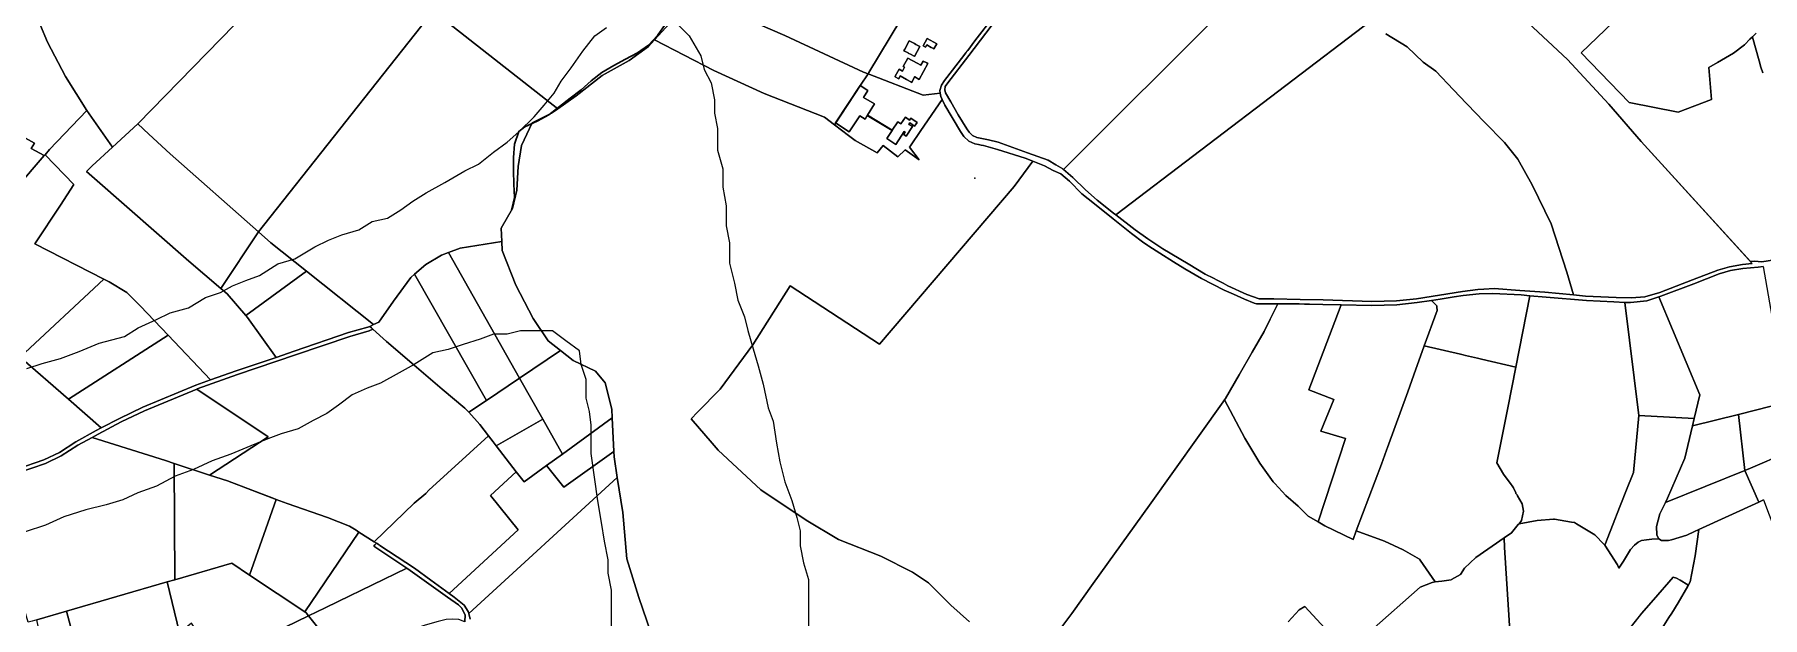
# Model space of a CAD drawing. Header units: metres. Extents: x 3 to 1027712, y 40 to 4430649.
# Drawn here: x 505196 to 506501, y 4410163 to 4410603 of the extents above; entities that cross this region are included whole.
import ezdxf

# ---------------------------------------------------------------- set-up
doc = ezdxf.new("R2010")
doc.units = ezdxf.units.M
doc.header["$MEASUREMENT"] = 0
doc.layers.add('A.ES.SDGC.CP.07003.cadastralparcel — CadastralParcel', color=1, linetype='Continuous')
doc.layers.add('Habitats_5_km', color=7, linetype='Continuous', lineweight=9, true_color=0xbefad2)
doc.layers.add('Rios_5_km', color=4, linetype='Continuous', lineweight=30)
doc.layers.add('Yacimientos_arqueologicos', color=7, linetype='Continuous', true_color=0x160844)

msp = doc.modelspace()

# ---------------------------------------------------------------- linework, layer by layer
at = {"layer": 'A.ES.SDGC.CP.07003.cadastralparcel — CadastralParcel', "color": 7, "linetype": 'Continuous', "flags": 128}
for points in [[(505591.2, 4410547.2), (505499.1, 4410619.4), (505623.3, 4410782), (505624.4, 4410783.5), (505625.9, 4410782.4), (505627.6, 4410781), (505653.5, 4410760.9), (505679.9, 4410737.4), (505735, 4410685.4), (505722.2, 4410669.9), (505698.7, 4410641.4), (505697, 4410639.2), (505693.2, 4410634.3), (505678.3, 4410614.6), (505664.1, 4410599.2), (505659.6, 4410594.3), (505645, 4410583.7), (505624.6, 4410572.3), (505605.1, 4410556.9), (505591.2, 4410547.2)], [(505712.4, 4410624.2), (505693.2, 4410634.3), (505697, 4410639.2), (505698.7, 4410641.4), (505722.2, 4410669.9), (505735, 4410685.4), (505741, 4410692.6), (505759.3, 4410706.2), (505903.8, 4410708.4), (505905.8, 4410708.4), (505888.6, 4410678.2), (505860, 4410630.7), (505850.2, 4410614.6), (505825.9, 4410574.5), (505825.3, 4410573.6), (505821.9, 4410574.9), (505762.4, 4410602.4), (505712.4, 4410624.2)], [(505282.3, 4410528.1), (505274, 4410535.8), (505357.4, 4410621.2), (505395.4, 4410660.2), (505406.2, 4410671.2), (505406.7, 4410671.9), (505415.5, 4410684.8), (505497.1, 4410620.9), (505365.3, 4410454.2), (505298.4, 4410513.2), (505282.3, 4410528.1)], [(506117.4, 4410645.5), (506122.5, 4410642.7), (506144.2, 4410635.6), (506157.9, 4410630.7), (506169.3, 4410628), (506175.6, 4410626.1), (506204.9, 4410613.7), (506012.4, 4410467), (506010.7, 4410468.3), (505998.3, 4410478.1), (505989.4, 4410486), (505980, 4410495.3), (505972.9, 4410501.4), (505979.4, 4410507.9), (506088.1, 4410616.3), (506117.4, 4410645.5)], [(505708.8, 4410576.1), (505664.1, 4410599.2), (505678.3, 4410614.6), (505693.2, 4410634.3), (505712.4, 4410624.2), (505762.4, 4410602.4), (505821.9, 4410574.9), (505825.3, 4410573.6), (505819.7, 4410565.1), (505800, 4410535.1), (505792.5, 4410540.8), (505746.8, 4410558.6), (505708.8, 4410576.1)], [(505374.6, 4410446), (505365.3, 4410454.2), (505497.1, 4410620.9), (505499.1, 4410619.4), (505591.2, 4410547.2), (505586.4, 4410543.9), (505571.8, 4410536.6), (505563.6, 4410519.5), (505561.1, 4410503.5), (505560.3, 4410485.7), (505557, 4410471.8), (505548.4, 4410457.1), (505548.8, 4410446.9), (505517.4, 4410442), (505508.5, 4410438.6), (505503.4, 4410436.7), (505491.4, 4410429.7), (505483, 4410422.3), (505480.1, 4410419.8), (505467.1, 4410401.9), (505455.9, 4410386.1), (505452, 4410384.2), (505401.4, 4410424.6), (505374.6, 4410446)], [(505855.5, 4410589.3), (505852.4, 4410590.9), (505853, 4410592.1), (505856.4, 4410598.5), (505856.4, 4410598.5), (505860.3, 4410596.4), (505861.5, 4410595.7), (505864.3, 4410594.3), (505864.4, 4410594.3), (505860.4, 4410586.7), (505860.1, 4410586.8), (505857.5, 4410588.3), (505857.4, 4410588.3), (505856.2, 4410588.9), (505855.7, 4410589.2), (505855.5, 4410589.3)], [(505852.4, 4410590.9), (505855.5, 4410589.3), (505855.7, 4410589.2), (505856.2, 4410588.9), (505857.4, 4410588.3), (505857.5, 4410588.3), (505860.1, 4410586.8), (505860.4, 4410586.7), (505864.4, 4410594.3), (505864.3, 4410594.3), (505861.5, 4410595.7), (505860.3, 4410596.4), (505856.4, 4410598.5), (505856.4, 4410598.5), (505853, 4410592.1), (505852.4, 4410590.9)], [(505873, 4410593.5), (505869.7, 4410595.4), (505868.7, 4410593.7), (505867, 4410594.6), (505869.9, 4410600.3), (505877.2, 4410596.2), (505875.1, 4410592.4), (505873.3, 4410593.4), (505873, 4410593.5)], [(505867, 4410594.6), (505868.7, 4410593.7), (505869.7, 4410595.4), (505873, 4410593.5), (505873.3, 4410593.4), (505875.1, 4410592.4), (505877.2, 4410596.2), (505869.9, 4410600.3), (505867, 4410594.6)], [(505848.5, 4410569.8), (505845.7, 4410571.4), (505845.9, 4410571.7), (505848.9, 4410577.1), (505851.4, 4410575.7), (505852.9, 4410578.5), (505851.9, 4410579.1), (505855.4, 4410585.4), (505862.3, 4410581.6), (505865.2, 4410580), (505867, 4410583.2), (505869.7, 4410581.8), (505870.5, 4410581.4), (505863.9, 4410569.3), (505860.7, 4410571.2), (505860.5, 4410571.2), (505858.3, 4410567.1), (505857.7, 4410567.4), (505854.3, 4410569.2), (505854.4, 4410569.4), (505849.7, 4410572), (505848.7, 4410570.2), (505848.5, 4410569.8)], [(505848.5, 4410569.8), (505848.7, 4410570.2), (505849.7, 4410572), (505854.4, 4410569.4), (505854.3, 4410569.2), (505857.7, 4410567.4), (505858.3, 4410567.1), (505860.5, 4410571.2), (505860.7, 4410571.2), (505863.9, 4410569.3), (505870.5, 4410581.4), (505869.7, 4410581.8), (505867, 4410583.2), (505865.2, 4410580), (505862.3, 4410581.6), (505855.4, 4410585.4), (505851.9, 4410579.1), (505852.9, 4410578.5), (505851.4, 4410575.7), (505848.9, 4410577.1), (505845.9, 4410571.7), (505845.7, 4410571.4), (505848.5, 4410569.8)], [(505819.4, 4410564.7), (505819.7, 4410565.1), (505825.3, 4410573.6), (505866.9, 4410557.5), (505879.7, 4410559), (505880.2, 4410556.4), (505881.2, 4410554.1), (505865.2, 4410530.8), (505857.4, 4410519.3), (505856.5, 4410518.1), (505863.9, 4410508.7), (505853.3, 4410516.2), (505847.8, 4410511), (505836.8, 4410519.5), (505832.1, 4410513.9), (505815.7, 4410523.3), (505810.6, 4410527.1), (505800, 4410535.1), (505800.8, 4410536.5), (505811.2, 4410529.7), (505819.2, 4410541.9), (505823.1, 4410539.4), (505824.7, 4410542), (505843.5, 4410530.7), (505839.4, 4410524.7), (505846.3, 4410520.3), (505852.6, 4410529.9), (505853.4, 4410529.4), (505852.3, 4410527.7), (505854, 4410526.6), (505858.8, 4410533.8), (505856.2, 4410535.4), (505856.9, 4410536.5), (505860.4, 4410534.1), (505862.4, 4410536.7), (505857.6, 4410540.1), (505856.7, 4410538.6), (505853.5, 4410540.8), (505850.2, 4410535.9), (505847.8, 4410537.2), (505843.6, 4410531), (505824.9, 4410542.3), (505830.3, 4410551), (505821.8, 4410555.8), (505825.1, 4410561.1), (505819.4, 4410564.7)], [(505819.4, 4410564.7), (505825.1, 4410561.1), (505821.8, 4410555.8), (505830.3, 4410551), (505824.9, 4410542.3), (505843.6, 4410531), (505847.8, 4410537.2), (505850.2, 4410535.9), (505853.5, 4410540.8), (505856.7, 4410538.6), (505857.6, 4410540.1), (505862.4, 4410536.7), (505860.4, 4410534.1), (505856.9, 4410536.5), (505856.2, 4410535.4), (505858.8, 4410533.8), (505854, 4410526.6), (505852.3, 4410527.7), (505853.4, 4410529.4), (505852.6, 4410529.9), (505846.3, 4410520.3), (505839.4, 4410524.7), (505843.5, 4410530.7), (505824.7, 4410542), (505823.1, 4410539.4), (505819.2, 4410541.9), (505811.2, 4410529.7), (505800.8, 4410536.5), (505819.4, 4410564.7)], [(505248.5, 4410418.6), (505196.3, 4410445.2), (505215.6, 4410474.5), (505225.9, 4410490.1), (505204.1, 4410512.5), (505207.5, 4410516.5), (505235.7, 4410545.9), (505254.9, 4410518.1), (505239.7, 4410504), (505235.3, 4410499.9), (505241.4, 4410494.6), (505312.6, 4410432), (505336.8, 4410411.4), (505341.5, 4410407.4), (505355.6, 4410391), (505356.8, 4410389.6), (505378.4, 4410359.5), (505348.4, 4410349.4), (505329, 4410342.5), (505297, 4410376.2), (505276, 4410398.2), (505265.9, 4410408.4), (505252.5, 4410416.6), (505248.5, 4410418.6)], [(505241.4, 4410494.6), (505235.3, 4410499.9), (505239.7, 4410504), (505254.9, 4410518.1), (505274, 4410535.8), (505282.3, 4410528.1), (505298.4, 4410513.2), (505365.3, 4410454.2), (505336.8, 4410411.4), (505312.6, 4410432), (505241.4, 4410494.6)], [(505182.6, 4410487.6), (505173.2, 4410498.3), (505179.8, 4410504.4), (505184, 4410509.8), (505185.9, 4410514), (505173.6, 4410519.3), (505180.3, 4410530.1), (505196.1, 4410521.1), (505193.6, 4410517.3), (505203.4, 4410511.8), (505182.6, 4410487.6)], [(505149.4, 4410450.9), (505161.5, 4410463.8), (505166.3, 4410468.8), (505167.6, 4410470.2), (505182.6, 4410487.6), (505203.4, 4410511.8), (505204.1, 4410512.5), (505225.9, 4410490.1), (505215.6, 4410474.5), (505196.3, 4410445.2), (505248.5, 4410418.6), (505185.2, 4410359.6), (505137.8, 4410400.9), (505125, 4410412), (505125.1, 4410421), (505125.3, 4410422.6), (505127, 4410424.5), (505128.8, 4410426.3), (505133.2, 4410431.1), (505139.5, 4410437.9), (505150.3, 4410450.2), (505149.4, 4410450.9)], [(505341.5, 4410407.4), (505336.8, 4410411.4), (505365.3, 4410454.2), (505374.6, 4410446), (505401.4, 4410424.6), (505355.6, 4410391), (505341.5, 4410407.4)], [(505562.2, 4410343.7), (505508.5, 4410438.6), (505517.4, 4410442), (505548.8, 4410446.9), (505549.1, 4410440.2), (505559.5, 4410414.1), (505572.5, 4410388.9), (505583.9, 4410371.9), (505593.2, 4410364.6), (505562.2, 4410343.7)], [(505537.2, 4410327), (505483, 4410422.3), (505491.4, 4410429.7), (505503.4, 4410436.7), (505508.5, 4410438.6), (505562.2, 4410343.7), (505537.2, 4410327)], [(505221.8, 4410327.8), (505185.2, 4410359.6), (505248.5, 4410418.6), (505252.5, 4410416.6), (505265.9, 4410408.4), (505276, 4410398.2), (505297, 4410376.2), (505221.8, 4410327.8)], [(505356.8, 4410389.6), (505355.6, 4410391), (505401.4, 4410424.6), (505452, 4410384.2), (505449.2, 4410382.9), (505447.8, 4410382.2), (505433.2, 4410378.2), (505392, 4410364.1), (505378.4, 4410359.5), (505356.8, 4410389.6)], [(505450.4, 4410381.8), (505449.2, 4410382.9), (505452, 4410384.2), (505455.9, 4410386.1), (505467.1, 4410401.9), (505480.1, 4410419.8), (505483, 4410422.3), (505537.2, 4410327), (505523.9, 4410318), (505521, 4410321.2), (505503.8, 4410335.6), (505482.7, 4410353.5), (505461.9, 4410371.4), (505451.6, 4410380.7), (505450.4, 4410381.8)], [(506453.2, 4410331.2), (506422.4, 4410405.2), (506423.9, 4410405.7), (506448.8, 4410415.1), (506467.9, 4410422.5), (506476.3, 4410425), (506485.8, 4410426.6), (506497.4, 4410427.7), (506501.1, 4410428), (506518.9, 4410325.6), (506482.4, 4410316.4), (506447.6, 4410307.7), (506448.9, 4410313.3), (506453.2, 4410331.2)], [(506272.5, 4410361.8), (506245.2, 4410368.1), (506254.9, 4410394.9), (506254.7, 4410397.6), (506254.6, 4410398.5), (506250.8, 4410402.5), (506257.2, 4410403.4), (506267.8, 4410405.1), (506274.6, 4410406.2), (506286.6, 4410407.5), (506297, 4410407.8), (506318.3, 4410406.6), (506325, 4410406), (506314.3, 4410352.2), (506288.4, 4410358.2), (506285.4, 4410358.8), (506283.2, 4410359.4), (506276.3, 4410360.9), (506274.5, 4410361.3), (506272.5, 4410361.8)], [(506356.3, 4410235.1), (506343.5, 4410237.3), (506342.8, 4410237.3), (506330.4, 4410236.2), (506316.8, 4410233.9), (506318.7, 4410236.2), (506320.2, 4410243.3), (506319.2, 4410248.9), (506315.7, 4410255), (506315.3, 4410255.6), (506314.4, 4410256.8), (506314.4, 4410257.3), (506312.5, 4410260.9), (506311.6, 4410262.6), (506310.8, 4410263.6), (506305, 4410271.2), (506299.9, 4410279.8), (506308.2, 4410321.5), (506314.3, 4410352.2), (506325, 4410406), (506337.3, 4410404.9), (506367.8, 4410402.4), (506388.2, 4410401.3), (506396.7, 4410401), (506407.2, 4410315.7), (506403.1, 4410272.5), (506397.5, 4410258.2), (506390.4, 4410240.4), (506389.6, 4410238.3), (506381.5, 4410217.6), (506381.1, 4410218.2), (506374.1, 4410225.5), (506360.2, 4410233.7), (506358.6, 4410234.7), (506356.3, 4410235.1)], [(506157.5, 4410239.7), (506149.9, 4410247.1), (506140.7, 4410255.3), (506132.4, 4410264.2), (506131.2, 4410265.4), (506121.1, 4410279.5), (506109.8, 4410298.4), (506094.3, 4410327.3), (506095.1, 4410328.4), (506105.4, 4410346.4), (506115.3, 4410363.4), (506124.3, 4410379), (506128.9, 4410388.4), (506134.6, 4410399.8), (506146.9, 4410399.8), (506150.8, 4410399.8), (506154.9, 4410399.7), (506158.6, 4410399.6), (506168.7, 4410399.3), (506182.4, 4410399.1), (506158.2, 4410334.9), (506176.9, 4410327.6), (506167.1, 4410303.8), (506185.7, 4410298.2), (506165, 4410235.4), (506157.5, 4410239.7)], [(506185.7, 4410298.2), (506167.1, 4410303.8), (506176.9, 4410327.6), (506158.2, 4410334.9), (506182.4, 4410399.1), (506205.5, 4410398.7), (506224.5, 4410399.1), (506239.8, 4410400.8), (506250.8, 4410402.5), (506254.6, 4410398.5), (506254.7, 4410397.6), (506254.9, 4410394.9), (506245.2, 4410368.1), (506237.3, 4410346.2), (506232.7, 4410333.5), (506217.5, 4410291.5), (506216.7, 4410289.3), (506212.9, 4410278.9), (506193.9, 4410228.5), (506191.5, 4410222), (506170.1, 4410232.4), (506165, 4410235.4), (506185.7, 4410298.2)], [(506396.7, 4410401), (506400.8, 4410400.9), (506413.2, 4410402.2), (506422.4, 4410405.2), (506453.2, 4410331.2), (506448.9, 4410313.3), (506407.2, 4410315.7), (506396.7, 4410401)], [(505493.8, 4410259.1), (505491.4, 4410256.8), (505482.7, 4410249.3), (505452.6, 4410220.2), (505440.9, 4410227.6), (505438.9, 4410228.9), (505434, 4410232), (505417.2, 4410238.5), (505386.7, 4410249.1), (505378.5, 4410252.2), (505376.7, 4410252.9), (505341.9, 4410266.2), (505328.3, 4410270.6), (505372.4, 4410299.5), (505318.7, 4410335.6), (505318.9, 4410335.7), (505349.4, 4410346.5), (505393, 4410361.3), (505434.1, 4410375.3), (505448.8, 4410379.4), (505451.6, 4410380.7), (505461.9, 4410371.4), (505482.7, 4410353.5), (505503.8, 4410335.6), (505521, 4410321.2), (505523.9, 4410318), (505532.3, 4410308.9), (505538.9, 4410300.3), (505493.8, 4410259.1)], [(505246.5, 4410306.2), (505221.8, 4410327.8), (505297, 4410376.2), (505329, 4410342.5), (505317.8, 4410338.5), (505277.8, 4410321.8), (505260.2, 4410313.4), (505246.5, 4410306.2)], [(506215.2, 4410220.8), (506193.9, 4410228.5), (506212.9, 4410278.9), (506216.7, 4410289.3), (506217.5, 4410291.5), (506232.7, 4410333.5), (506237.3, 4410346.2), (506245.2, 4410368.1), (506272.5, 4410361.8), (506274.5, 4410361.3), (506276.3, 4410360.9), (506283.2, 4410359.4), (506285.4, 4410358.8), (506288.4, 4410358.2), (506314.3, 4410352.2), (506308.2, 4410321.5), (506299.9, 4410279.8), (506305, 4410271.2), (506310.8, 4410263.6), (506311.6, 4410262.6), (506312.5, 4410260.9), (506314.4, 4410257.3), (506314.4, 4410256.8), (506315.3, 4410255.6), (506315.7, 4410255), (506319.2, 4410248.9), (506320.2, 4410243.3), (506318.7, 4410236.2), (506316.8, 4410233.9), (506316.2, 4410233.2), (506311.1, 4410227.1), (506305.5, 4410223.2), (506284.2, 4410208.3), (506275.6, 4410200.2), (506272.5, 4410195.6), (506265.9, 4410191.8), (506265.4, 4410191.6), (506258.4, 4410190.6), (506253.4, 4410189.9), (506242, 4410206.4), (506241.6, 4410207.1), (506229.4, 4410214.2), (506215.2, 4410220.8)], [(505579.7, 4410312.7), (505562.2, 4410343.7), (505593.2, 4410364.6), (505602.6, 4410357.2), (505619.7, 4410349.1), (505627, 4410340.2), (505632, 4410320.3), (505632.2, 4410313.9), (505594.6, 4410286.4), (505579.7, 4410312.7)], [(505532.3, 4410308.9), (505523.9, 4410318), (505537.2, 4410327), (505562.2, 4410343.7), (505579.7, 4410312.7), (505544.7, 4410292.7), (505542.4, 4410295.8), (505538.9, 4410300.3), (505532.3, 4410308.9)], [(505295, 4410281.5), (505239.5, 4410299.1), (505244.1, 4410301.6), (505261.6, 4410310.7), (505279.1, 4410319.1), (505318.7, 4410335.6), (505372.4, 4410299.5), (505328.3, 4410270.6), (505301.5, 4410279.4), (505295, 4410281.5)], [(506487.1, 4410274), (506482.4, 4410316.4), (506518.9, 4410325.6), (506538.6, 4410330.6), (506545.3, 4410298.9), (506491.4, 4410275.8), (506487.1, 4410274)], [(506391, 4410202.8), (506381.5, 4410217.6), (506389.6, 4410238.3), (506390.4, 4410240.4), (506397.5, 4410258.2), (506403.1, 4410272.5), (506407.2, 4410315.7), (506448.9, 4410313.3), (506447.6, 4410307.7), (506441.8, 4410283.3), (506428.9, 4410253.1), (506427.3, 4410249.8), (506423.1, 4410241.4), (506420.5, 4410231.7), (506420.8, 4410225.6), (506422.1, 4410222.7), (506422.3, 4410222.5), (506417, 4410222.3), (506413, 4410221.8), (506409.3, 4410221.1), (506406.6, 4410219.9), (506403.9, 4410217.7), (506401, 4410214.4), (506395.7, 4410205.6), (506392.2, 4410200.4), (506391, 4410202.8)], [(506427.3, 4410249.8), (506428.9, 4410253.1), (506441.8, 4410283.3), (506447.6, 4410307.7), (506482.4, 4410316.4), (506487.1, 4410274), (506427.3, 4410249.8)], [(505559.8, 4410273.1), (505544.7, 4410292.7), (505579.7, 4410312.7), (505594.6, 4410286.4), (505582.7, 4410277.8), (505565.7, 4410265.4), (505559.8, 4410273.1)], [(505595.7, 4410261.5), (505582.7, 4410277.8), (505594.6, 4410286.4), (505632.2, 4410313.9), (505633.4, 4410288.3), (505595.7, 4410261.5)], [(505176.5, 4410209.8), (505160.6, 4410263.9), (505183.8, 4410272.2), (505204.4, 4410279.3), (505216.3, 4410285.1), (505228.7, 4410293.2), (505239.5, 4410299.1), (505295, 4410281.5), (505301.5, 4410279.4), (505301.9, 4410191.5), (505296.3, 4410189.9), (505220.3, 4410167.8), (505197.9, 4410161.3), (505194.3, 4410160.3), (505191.4, 4410159.5), (505176.5, 4410209.8)], [(505454.2, 4410219.2), (505452.6, 4410220.2), (505482.7, 4410249.3), (505491.4, 4410256.8), (505493.8, 4410259.1), (505538.9, 4410300.3), (505542.4, 4410295.8), (505544.7, 4410292.7), (505559.8, 4410273.1), (505540.4, 4410255.3), (505561.3, 4410229.3), (505509.1, 4410181.2), (505495.2, 4410191.2), (505482.9, 4410200.2), (505456.8, 4410217.5), (505456.2, 4410217.9), (505454.2, 4410219.2)], [(505512.9, 4410178.5), (505509.1, 4410181.2), (505561.3, 4410229.3), (505540.4, 4410255.3), (505559.8, 4410273.1), (505565.7, 4410265.4), (505582.7, 4410277.8), (505595.7, 4410261.5), (505633.4, 4410288.3), (505633.6, 4410284.5), (505636, 4410268.7), (505523.9, 4410166), (505523.4, 4410167.7), (505520.5, 4410172.3), (505512.9, 4410178.5)], [(505301.5, 4410279.4), (505328.3, 4410270.6), (505341.9, 4410266.2), (505378.5, 4410252.2), (505358.5, 4410195), (505345, 4410204), (505301.9, 4410191.5), (505301.5, 4410279.4)], [(506422.1, 4410222.7), (506420.8, 4410225.6), (506420.5, 4410231.7), (506423.1, 4410241.4), (506427.3, 4410249.8), (506487.1, 4410274), (506497.9, 4410250.2), (506452.6, 4410229.5), (506449.2, 4410227.9), (506443.4, 4410225.3), (506431.8, 4410221.8), (506429.5, 4410221.1), (506424.4, 4410221.1), (506422.3, 4410222.5), (506422.1, 4410222.7)], [(505400.1, 4410167.3), (505358.5, 4410195), (505378.5, 4410252.2), (505386.7, 4410249.1), (505417.2, 4410238.5), (505434, 4410232), (505438.9, 4410228.9), (505440.9, 4410227.6), (505400.1, 4410167.3)], [(506556.5, 4410107.2), (506548.4, 4410127.8), (506543.9, 4410139.2), (506452.9, 4410087.2), (506428.5, 4410126.5), (506423.8, 4410132.4), (506422.7, 4410138.2), (506422.2, 4410145.7), (506423.5, 4410152.9), (506429.9, 4410163.1), (506432, 4410166.4), (506436.9, 4410174.2), (506444.3, 4410186.7), (506445.9, 4410190), (506449.8, 4410209.6), (506452.6, 4410229.5), (506497.9, 4410250.2), (506501.4, 4410251.8), (506524.1, 4410191.3), (506555, 4410203.7), (506584.6, 4410118.9), (506556.5, 4410107.2)], [(505401.2, 4410166.5), (505400.1, 4410167.3), (505440.9, 4410227.6), (505452.6, 4410220.2), (505454.2, 4410219.2), (505453.1, 4410218), (505452.2, 4410217), (505477.2, 4410200.2), (505425.3, 4410175.1), (505415.4, 4410170.3), (505403, 4410164.3), (505401.2, 4410166.5)], [(506242.1, 4410186), (506251.2, 4410189.5), (506253.4, 4410189.9), (506258.4, 4410190.6), (506265.4, 4410191.6), (506265.9, 4410191.8), (506272.5, 4410195.6), (506275.6, 4410200.2), (506284.2, 4410208.3), (506305.5, 4410223.2), (506305.9, 4410215.9), (506311.4, 4410129.6), (506311.7, 4410123.9), (506311.8, 4410123.1), (506303.5, 4410129.8), (506299.9, 4410130.3), (506261.6, 4410138.9), (506257.7, 4410140), (506243.3, 4410142.9), (506223.8, 4410147.9), (506208.2, 4410152.9), (506205.1, 4410153.3), (506242.1, 4410186)], [(505305.6, 4410151.6), (505296.3, 4410189.9), (505301.9, 4410191.5), (505345, 4410204), (505358.5, 4410195), (505400.1, 4410167.3), (505401.2, 4410166.5), (505403, 4410164.3), (505331.5, 4410129.6), (505324.9, 4410137.6), (505332, 4410142.5), (505324.5, 4410151.9), (505320.9, 4410149.4), (505314.5, 4410158.7), (505305.6, 4410151.6)], [(505424, 4410137.9), (505403, 4410164.3), (505415.4, 4410170.3), (505425.3, 4410175.1), (505477.2, 4410200.2), (505479.7, 4410198.5), (505507.9, 4410178.5), (505516.1, 4410172.7), (505518.5, 4410170.3), (505521.3, 4410165.2), (505521, 4410159.9), (505516.3, 4410161.5), (505511.6, 4410161.9), (505506.9, 4410161.5), (505500.8, 4410160.1), (505491, 4410157.3), (505470.7, 4410150.8), (505450, 4410144.6), (505435.4, 4410140.2), (505424, 4410137.9)], [(505236.7, 4410106.4), (505220.3, 4410167.8), (505296.3, 4410189.9), (505305.6, 4410151.6), (505313.1, 4410120.7), (505316.1, 4410108.3), (505308.2, 4410105.9), (505285.8, 4410099.8), (505265.8, 4410095), (505254.6, 4410091.6), (505246.2, 4410088.2), (505241.9, 4410086.7), (505240.4, 4410092.5), (505236.7, 4410106.4)], [(505211.9, 4410094.6), (505197.9, 4410161.3), (505220.3, 4410167.8), (505236.7, 4410106.4), (505240.4, 4410092.5), (505241.9, 4410086.7), (505237.9, 4410085.3), (505236.3, 4410091.3), (505232.7, 4410105.4), (505224.1, 4410103.4), (505224.9, 4410097.4), (505211.9, 4410094.6)], [(505316.1, 4410108.3), (505313.1, 4410120.7), (505331.5, 4410129.6), (505403, 4410164.3), (505424, 4410137.9), (505414.6, 4410136), (505405.6, 4410134.5), (505397, 4410132.2), (505386, 4410129), (505370.9, 4410124.4), (505350.9, 4410118.7), (505326.8, 4410111.4), (505316.1, 4410108.3)]]:
    msp.add_lwpolyline(points, close=True, dxfattribs=at)
for points in [[(506245.6, 4410685), (506353.3, 4410584.3), (506384.5, 4410550.7), (506409, 4410522.5), (506492.8, 4410430.3), (506485.4, 4410429.6), (506475.6, 4410427.9), (506466.9, 4410425.3), (506447.7, 4410417.9), (506423, 4410408.5), (506411.7, 4410405.3), (506401.6, 4410404.4), (506390, 4410404.6), (506367, 4410405.7), (506357.9, 4410406.6), (506352.9, 4410423.7), (506341.1, 4410460.3), (506326.6, 4410489.8), (506315.8, 4410509.1), (506305.9, 4410521.7), (506290.4, 4410537.2), (506277.5, 4410550.7), (506277.1, 4410551.1), (506277.1, 4410551.1), (506267.3, 4410561.4), (506253.9, 4410575.6), (506244.4, 4410582.4), (506232.3, 4410593.9), (506216.2, 4410603.8)], [(506509.6, 4410433.1), (506500, 4410431.7), (506494.5, 4410432.2), (506491.5, 4410431.8), (506409, 4410522.5), (506384.5, 4410550.7), (506353.3, 4410584.3), (506245.6, 4410685)], [(506495.8, 4410604.2), (506492.9, 4410601.6), (506491.1, 4410599.7), (506487.2, 4410595.7), (506486.9, 4410595.4), (506478.6, 4410589.2), (506466.6, 4410582.1), (506460.1, 4410578.3), (506462, 4410554.1), (506436.9, 4410544.5), (506400, 4410551.8), (506363.7, 4410589.5), (506411.8, 4410635.8)], [(506411.8, 4410635.8), (506363.7, 4410589.5), (506400, 4410551.8), (506436.9, 4410544.5), (506462, 4410554.1), (506460.1, 4410578.3), (506466.6, 4410582.1), (506478.6, 4410589.2), (506486.9, 4410595.4), (506486.9, 4410595.4), (506487.2, 4410595.7), (506491.1, 4410599.7), (506492.9, 4410601.6), (506493, 4410601.2), (506498, 4410583.5), (506499.4, 4410578.6), (506500.7, 4410574.3)], [(505195.9, 4410620.8), (505200.5, 4410610), (505205.8, 4410597.4), (505219.4, 4410571.6), (505235.7, 4410545.9), (505207.5, 4410516.5), (505204.1, 4410512.5), (505203.4, 4410511.8), (505193.6, 4410517.3), (505196.1, 4410521.1), (505180.3, 4410530.1)], [(505357.4, 4410621.2), (505274, 4410535.8), (505254.9, 4410518.1), (505235.7, 4410545.9), (505219.4, 4410571.6), (505205.8, 4410597.4), (505200.5, 4410610)], [(505920.7, 4410617.6), (505906, 4410598.4), (505900.6, 4410591.3), (505899.4, 4410589.8), (505898.9, 4410589.1), (505897.6, 4410587.4), (505883.1, 4410568.6), (505880.7, 4410564.9), (505879.4, 4410561), (505879.7, 4410559), (505866.9, 4410557.5), (505825.3, 4410573.6), (505825.9, 4410574.5), (505850.2, 4410614.6)], [(506501.1, 4410428), (506497.4, 4410427.7), (506485.8, 4410426.6), (506476.3, 4410425), (506467.9, 4410422.5), (506448.8, 4410415.1), (506423.9, 4410405.7), (506422.4, 4410405.2), (506413.2, 4410402.2), (506400.8, 4410400.9), (506396.7, 4410401), (506388.2, 4410401.3), (506367.8, 4410402.4), (506337.3, 4410404.9), (506325, 4410406), (506318.3, 4410406.6), (506297, 4410407.8), (506286.6, 4410407.5), (506274.6, 4410406.2), (506267.8, 4410405.1), (506257.2, 4410403.4), (506250.8, 4410402.5), (506239.8, 4410400.8), (506224.5, 4410399.1), (506205.5, 4410398.7), (506182.4, 4410399.1), (506168.7, 4410399.3), (506158.6, 4410399.6), (506154.9, 4410399.7), (506150.8, 4410399.8), (506146.9, 4410399.8), (506134.6, 4410399.8), (506124.3, 4410399.8), (506118.6, 4410399.8), (506116.8, 4410400.5), (506109.5, 4410403.5), (506101.3, 4410407.1), (506094.2, 4410410.2), (506077.1, 4410419), (506064.4, 4410426.3), (506055.8, 4410431.7), (506045.5, 4410438.1), (506037.2, 4410443.5), (506036.5, 4410444), (506035.5, 4410444.7), (506033.5, 4410446), (506024.3, 4410453.1), (506010.3, 4410464), (505996.4, 4410475.3), (505986.6, 4410483), (505977.5, 4410492.4), (505970.9, 4410498.1), (505965.2, 4410500.7), (505958.5, 4410504), (505949.7, 4410507.5), (505944, 4410509.8), (505923.1, 4410516.5), (505914.3, 4410519), (505912.6, 4410519.4), (505910.7, 4410519.8), (505908.6, 4410520.2), (505905.9, 4410520.8), (505901.4, 4410522.7), (505897.6, 4410526.3), (505895.2, 4410529.9), (505883.2, 4410549.9), (505881.2, 4410554.1), (505880.2, 4410556.4), (505879.7, 4410559), (505879.4, 4410561), (505880.7, 4410564.9), (505883.1, 4410568.6), (505897.6, 4410587.4), (505898.9, 4410589.1), (505900.6, 4410591.3), (505906, 4410598.4), (505920.7, 4410617.6)], [(506088.1, 4410616.3), (505979.4, 4410507.9), (505972.9, 4410501.4), (505972.3, 4410501.9), (505967.2, 4410504.9), (505961.3, 4410508.3), (505945.7, 4410513.9), (505923.5, 4410521.9), (505916.2, 4410523.8), (505907.5, 4410525.5), (505904.1, 4410527), (505901.7, 4410529.4), (505899.8, 4410532.1), (505893.4, 4410542.7), (505887.7, 4410552.4), (505883.8, 4410559.2), (505883.4, 4410561.5), (505883.6, 4410563.9), (505885.5, 4410566.8), (505901.3, 4410587.3), (505923.1, 4410615.8)], [(505923.1, 4410615.8), (505901.3, 4410587.3), (505885.5, 4410566.8), (505883.6, 4410563.9), (505883.4, 4410561.5), (505883.8, 4410559.2), (505887.7, 4410552.4), (505893.4, 4410542.7), (505899.8, 4410532.1), (505901.7, 4410529.4), (505904.1, 4410527), (505907.5, 4410525.5), (505916.2, 4410523.8), (505923.5, 4410521.9), (505945.7, 4410513.9), (505961.3, 4410508.3), (505967.2, 4410504.9), (505972.3, 4410501.9), (505980, 4410495.3), (505989.4, 4410486), (505998.3, 4410478.1), (506010.7, 4410468.3), (506012.4, 4410467), (506026.9, 4410455.7), (506036.5, 4410449.1), (506047.8, 4410441.4), (506067.1, 4410430), (506079.9, 4410422.4), (506086, 4410419.2), (506088.8, 4410417.8), (506093.3, 4410415.5), (506096.9, 4410413.6), (506111.2, 4410407), (506120.6, 4410403.8), (506131.7, 4410403.6), (506151.5, 4410403.2), (506169, 4410403), (506205.6, 4410401.7), (506224.3, 4410402.1), (506239.4, 4410403.8), (506256.7, 4410406.4), (506274.2, 4410409.1), (506285.7, 4410410.8), (506290.2, 4410411.1), (506297.9, 4410411.4), (506317.4, 4410410), (506336.3, 4410408.7), (506357.9, 4410406.6), (506367, 4410405.7), (506390, 4410404.6), (506401.6, 4410404.4), (506411.7, 4410405.3), (506423, 4410408.5), (506447.7, 4410417.9), (506466.9, 4410425.3), (506475.6, 4410427.9), (506485.4, 4410429.6), (506492.8, 4410430.3), (506491.5, 4410431.8), (506494.5, 4410432.2), (506500, 4410431.7), (506509.6, 4410433.1)], [(506216.2, 4410603.8), (506232.3, 4410593.9), (506244.4, 4410582.4), (506253.9, 4410575.6), (506267.3, 4410561.4), (506277.1, 4410551.1), (506277.1, 4410551.1), (506277.5, 4410550.7), (506290.4, 4410537.2), (506305.9, 4410521.7), (506315.8, 4410509.1), (506326.6, 4410489.8), (506341.1, 4410460.3), (506352.9, 4410423.7), (506357.9, 4410406.6), (506336.3, 4410408.7), (506317.4, 4410410), (506297.9, 4410411.4), (506290.2, 4410411.1), (506285.7, 4410410.8), (506274.2, 4410409.1), (506256.7, 4410406.4), (506239.4, 4410403.8), (506224.3, 4410402.1), (506205.6, 4410401.7), (506169, 4410403), (506151.5, 4410403.2), (506131.7, 4410403.6), (506120.6, 4410403.8), (506111.2, 4410407), (506096.9, 4410413.6), (506093.3, 4410415.5), (506088.8, 4410417.8), (506086, 4410419.2), (506079.9, 4410422.4), (506067.1, 4410430), (506047.8, 4410441.4), (506036.5, 4410449.1), (506026.9, 4410455.7), (506012.4, 4410467), (506204.9, 4410613.7)], [(506500.7, 4410574.3), (506499.4, 4410578.6), (506498, 4410583.5), (506493, 4410601.2), (506492.9, 4410601.6), (506495.8, 4410604.2)], [(505664.5, 4410142.3), (505652.3, 4410178.1), (505643.3, 4410207.3), (505640.1, 4410242.3), (505636, 4410268.7), (505633.6, 4410284.5), (505633.4, 4410288.3), (505632.2, 4410313.9), (505632, 4410320.3), (505627, 4410340.2), (505619.7, 4410349.1), (505602.6, 4410357.2), (505593.2, 4410364.6), (505583.9, 4410371.9), (505572.5, 4410388.9), (505559.5, 4410414.1), (505549.1, 4410440.2), (505548.8, 4410446.9), (505548.4, 4410457.1), (505557, 4410471.8), (505560.3, 4410485.7), (505561.1, 4410503.5), (505563.6, 4410519.5), (505571.8, 4410536.6), (505586.4, 4410543.9), (505591.2, 4410547.2), (505605.1, 4410556.9), (505624.6, 4410572.3), (505645, 4410583.7), (505659.6, 4410594.3), (505664.1, 4410599.2), (505708.8, 4410576.1), (505746.8, 4410558.6), (505792.5, 4410540.8), (505800, 4410535.1), (505810.6, 4410527.1), (505815.7, 4410523.3), (505832.1, 4410513.9), (505832.1, 4410513.9), (505836.8, 4410519.5), (505847.8, 4410511), (505853.3, 4410516.2), (505863.9, 4410508.7), (505856.5, 4410518.1), (505857.4, 4410519.3), (505865.2, 4410530.8), (505881.2, 4410554.1), (505883.2, 4410549.9), (505895.2, 4410529.9), (505897.6, 4410526.3), (505901.4, 4410522.7), (505905.9, 4410520.8), (505908.6, 4410520.2), (505910.7, 4410519.8), (505912.6, 4410519.4), (505914.3, 4410519), (505923.1, 4410516.5), (505944, 4410509.8), (505949.7, 4410507.5), (505935.7, 4410488.5), (505834, 4410369.5), (505766.6, 4410413.5), (505738.3, 4410368.9), (505713.8, 4410335.4), (505696.6, 4410318), (505691.8, 4410313.2), (505707.6, 4410294.7), (505712.2, 4410289.3), (505744.3, 4410259.4), (505778.5, 4410236.6), (505803, 4410221.9), (505835.1, 4410209.4), (505859, 4410197.4), (505871, 4410189.3), (505887.8, 4410172.4), (505902, 4410159.9)], [(505902, 4410159.9), (505887.8, 4410172.4), (505871, 4410189.3), (505859, 4410197.4), (505835.1, 4410209.4), (505803, 4410221.9), (505778.5, 4410236.6), (505744.3, 4410259.4), (505712.2, 4410289.3), (505707.6, 4410294.7), (505707.6, 4410294.7), (505691.8, 4410313.2), (505696.6, 4410318), (505713.8, 4410335.4), (505738.3, 4410368.9), (505766.6, 4410413.5), (505834, 4410369.5), (505935.7, 4410488.5), (505949.7, 4410507.5), (505958.5, 4410504), (505965.2, 4410500.7), (505970.9, 4410498.1), (505977.5, 4410492.4), (505986.6, 4410483), (505996.4, 4410475.3), (506010.3, 4410464), (506024.3, 4410453.1), (506033.5, 4410446), (506035.5, 4410444.7), (506036.5, 4410444), (506037.2, 4410443.5), (506045.5, 4410438.1), (506055.8, 4410431.7), (506064.4, 4410426.3), (506077.1, 4410419), (506094.2, 4410410.2), (506101.3, 4410407.1), (506109.5, 4410403.5), (506116.8, 4410400.5), (506118.6, 4410399.8), (506124.3, 4410399.8), (506134.6, 4410399.8), (506128.9, 4410388.4), (506124.3, 4410379), (506115.3, 4410363.4), (506105.4, 4410346.4), (506095.1, 4410328.4), (506094.3, 4410327.3), (506093.4, 4410326), (506037.9, 4410247.9), (505995.2, 4410188.7), (505979.1, 4410166.2), (505958.8, 4410138.8)], [(505182.8, 4410275), (505203.2, 4410282.1), (505214.9, 4410287.7), (505227.2, 4410295.8), (505242.7, 4410304.2), (505246.5, 4410306.2), (505260.2, 4410313.4), (505277.8, 4410321.8), (505317.8, 4410338.5), (505329, 4410342.5), (505348.4, 4410349.4), (505378.4, 4410359.5), (505392, 4410364.1), (505433.2, 4410378.2), (505447.8, 4410382.2), (505449.2, 4410382.9), (505450.4, 4410381.8), (505451.6, 4410380.7), (505448.8, 4410379.4), (505434.1, 4410375.3), (505393, 4410361.3), (505349.4, 4410346.5), (505318.9, 4410335.7), (505318.7, 4410335.6), (505279.1, 4410319.1), (505261.6, 4410310.7), (505244.1, 4410301.6), (505239.5, 4410299.1), (505228.7, 4410293.2), (505216.3, 4410285.1), (505204.4, 4410279.3), (505183.8, 4410272.2)], [(505185.2, 4410359.6), (505221.8, 4410327.8), (505246.5, 4410306.2), (505242.7, 4410304.2), (505227.2, 4410295.8), (505214.9, 4410287.7), (505203.2, 4410282.1), (505182.8, 4410275)], [(505958.8, 4410138.8), (505979.1, 4410166.2), (505995.2, 4410188.7), (505995.2, 4410188.7), (506037.9, 4410247.9), (506093.4, 4410326), (506094.3, 4410327.3), (506109.8, 4410298.4), (506121.1, 4410279.5), (506131.2, 4410265.4), (506132.4, 4410264.2), (506140.7, 4410255.3), (506149.9, 4410247.1), (506157.5, 4410239.7), (506165, 4410235.4), (506170.1, 4410232.4), (506191.5, 4410222), (506193.9, 4410228.5), (506215.2, 4410220.8), (506229.4, 4410214.2), (506241.6, 4410207.1), (506242, 4410206.4), (506253.4, 4410189.9), (506251.2, 4410189.5), (506242.1, 4410186), (506205.1, 4410153.3)], [(506501.4, 4410251.8), (506497.9, 4410250.2), (506497.9, 4410250.2), (506487.1, 4410274), (506491.4, 4410275.8), (506545.3, 4410298.9)], [(505525, 4410161.8), (505523.9, 4410166), (505636, 4410268.7), (505640.1, 4410242.3), (505643.3, 4410207.3), (505652.3, 4410178.1), (505664.5, 4410142.3)], [(506311.4, 4410129.6), (506305.9, 4410215.9), (506305.5, 4410223.2), (506311.1, 4410227.1), (506316.2, 4410233.2), (506316.8, 4410233.9), (506330.4, 4410236.2), (506342.8, 4410237.3), (506343.5, 4410237.3), (506356.3, 4410235.1), (506358.6, 4410234.7), (506360.2, 4410233.7), (506374.1, 4410225.5), (506381.1, 4410218.2), (506381.5, 4410217.6), (506391, 4410202.8), (506392.2, 4410200.4), (506395.7, 4410205.6), (506401, 4410214.4), (506403.9, 4410217.7), (506406.6, 4410219.9), (506409.3, 4410221.1), (506413, 4410221.8), (506417, 4410222.3), (506422.3, 4410222.5), (506424.4, 4410221.1), (506429.5, 4410221.1), (506431.8, 4410221.8), (506443.4, 4410225.3), (506449.2, 4410227.9), (506452.6, 4410229.5), (506449.8, 4410209.6), (506445.9, 4410190), (506444.3, 4410186.7), (506444.1, 4410187.8), (506438.5, 4410191.2), (506435.7, 4410192.8), (506433.2, 4410193.6), (506418.2, 4410176.3), (506409.2, 4410166), (506355.5, 4410098.7)], [(505521, 4410159.9), (505521.3, 4410165.2), (505518.5, 4410170.3), (505516.1, 4410172.7), (505507.9, 4410178.5), (505479.7, 4410198.5), (505477.2, 4410200.2), (505477.2, 4410200.2), (505452.2, 4410217), (505453.1, 4410218), (505454.2, 4410219.2), (505456.2, 4410217.9), (505456.8, 4410217.5), (505482.9, 4410200.2), (505495.2, 4410191.2), (505509.1, 4410181.2), (505512.9, 4410178.5), (505520.5, 4410172.3), (505523.4, 4410167.7), (505523.9, 4410166), (505525, 4410161.8)], [(506355.5, 4410098.7), (506407.7, 4410164.2), (506409.2, 4410166), (506418.2, 4410176.3), (506433.2, 4410193.6), (506435.7, 4410192.8), (506438.5, 4410191.2), (506444.1, 4410187.8), (506444.3, 4410186.7), (506436.9, 4410174.2), (506432, 4410166.4), (506429.9, 4410163.1), (506423.5, 4410152.9)], [(506142.6, 4410159.9), (506150.8, 4410168.8), (506155, 4410171.5), (506185.6, 4410138.3)], [(506185.6, 4410138.3), (506155, 4410171.5), (506150.8, 4410168.8), (506142.6, 4410159.9)]]:
    msp.add_lwpolyline(points, dxfattribs=at)
at = {"layer": 'Habitats_5_km'}
for points in [[(505190.3, 4410351.1), (505201.8, 4410354.9), (505215.8, 4410358.7), (505229.7, 4410363.8), (505245, 4410370.2), (505264.1, 4410375.3), (505274.3, 4410381.7), (505288.3, 4410388.1), (505298.4, 4410393.2), (505312.4, 4410397), (505325.1, 4410404.7), (505336.6, 4410408.5), (505345.5, 4410413.6), (505355.7, 4410417.4), (505365.9, 4410421.3), (505379.8, 4410430.2), (505392.6, 4410434), (505407.8, 4410442.9), (505418, 4410448), (505428.2, 4410451.9), (505440.9, 4410455.7), (505451.1, 4410462.1), (505462.5, 4410464.6), (505472.7, 4410471), (505481.6, 4410477.4), (505491.8, 4410483.8), (505505.8, 4410491.4), (505521, 4410500.3), (505531.2, 4410505.4), (505542.7, 4410514.4), (505552.8, 4410522), (505561.8, 4410529.7), (505573.2, 4410541.1), (505580.8, 4410550), (505588.5, 4410558.9), (505593.6, 4410567.9), (505601.2, 4410578), (505610.1, 4410590.8), (505619, 4410602.2), (505627.9, 4410608.6)], [(505682.6, 4410610), (505690.2, 4410602.3), (505699.1, 4410587.1), (505701.7, 4410576.9), (505706.8, 4410566.7), (505709.3, 4410554), (505709.3, 4410543.9), (505711.8, 4410532.4), (505711.8, 4410515.9), (505715.6, 4410501.9), (505715.6, 4410487.9), (505718.2, 4410473.9), (505718.2, 4410458.7), (505720.7, 4410446), (505720.7, 4410430.7), (505724.5, 4410415.4), (505727, 4410402.7), (505732.1, 4410390), (505734.7, 4410379.8), (505738.5, 4410365.9), (505742.3, 4410353.1), (505746.1, 4410339.2), (505749.9, 4410321.4), (505753.7, 4410311.2), (505756.3, 4410294.7), (505758.8, 4410280.7), (505762.6, 4410265.4), (505767.7, 4410251.4), (505771.5, 4410238.7), (505774.1, 4410228.6), (505774, 4410217.1), (505776.6, 4410204.4), (505780.4, 4410191.7), (505780.4, 4410179), (505780.4, 4410165), (505780.4, 4410147.2)], [(505631.6, 4410149.5), (505631.6, 4410168.6), (505631.6, 4410183.8), (505629.1, 4410196.6), (505629.1, 4410206.7), (505626.5, 4410220.7), (505624, 4410234.7), (505621.4, 4410251.2), (505618.9, 4410269), (505616.4, 4410286.8), (505616.4, 4410298.3), (505616.4, 4410308.4), (505615.1, 4410318.6), (505612.6, 4410328.8), (505612.6, 4410342.8), (505608.8, 4410354.2), (505607.5, 4410364.4), (505597.3, 4410372), (505587.1, 4410379.6), (505575.7, 4410379.6), (505563, 4410379.6), (505552.8, 4410377), (505542.6, 4410377), (505532.4, 4410373.2), (505519.7, 4410369.3), (505508.3, 4410365.5), (505496.8, 4410363), (505482.8, 4410354), (505471.4, 4410347.7), (505457.4, 4410340), (505447.2, 4410336.2), (505435.8, 4410331.1), (505425.6, 4410323.4), (505416.7, 4410317.1), (505406.5, 4410311.9), (505395.1, 4410305.6), (505382.3, 4410301.7), (505372.2, 4410297.9), (505359.5, 4410292.8), (505344.2, 4410286.4), (505330.2, 4410281.3), (505316.2, 4410274.9), (505302.2, 4410269.8), (505288.2, 4410262.2), (505274.2, 4410257.1), (505262.8, 4410252), (505250.1, 4410248.1), (505234.8, 4410244.3), (505218.3, 4410239.2), (505204.3, 4410232.8), (505189, 4410227.7)]]:
    msp.add_lwpolyline(points, dxfattribs=at)
at = {"layer": 'Rios_5_km'}
msp.add_polyline3d([(505556.2, 4410470.5, 18.4), (505558.5, 4410480.3, 18.1), (505557.9, 4410490.3, 17.9), (505557.8, 4410500.3, 17.6), (505557.7, 4410510.5, 17.5), (505558.4, 4410520.5, 17.4), (505561.6, 4410530.1, 17.4), (505566.3, 4410533.5, 17.4), (505575.5, 4410537.9, 17.4), (505584.4, 4410542.7, 17.4), (505592.5, 4410548.9, 17.4), (505600.4, 4410555.2, 17.4), (505608.7, 4410561.4, 17.4), (505616.2, 4410568.4, 17.4), (505624.4, 4410574.5, 17.4), (505633.3, 4410579.8, 17.4), (505642.2, 4410584.6, 17.4), (505651.2, 4410589.3, 17.4), (505659.5, 4410595.3, 17.3), (505666.4, 4410602.6, 17.3), (505672.2, 4410610.9, 17.3)], dxfattribs=at)
at = {"layer": 'Yacimientos_arqueologicos'}
msp.add_point((505906, 4410494.7, 19.2), dxfattribs=at)

doc.saveas('drawing.dxf')
